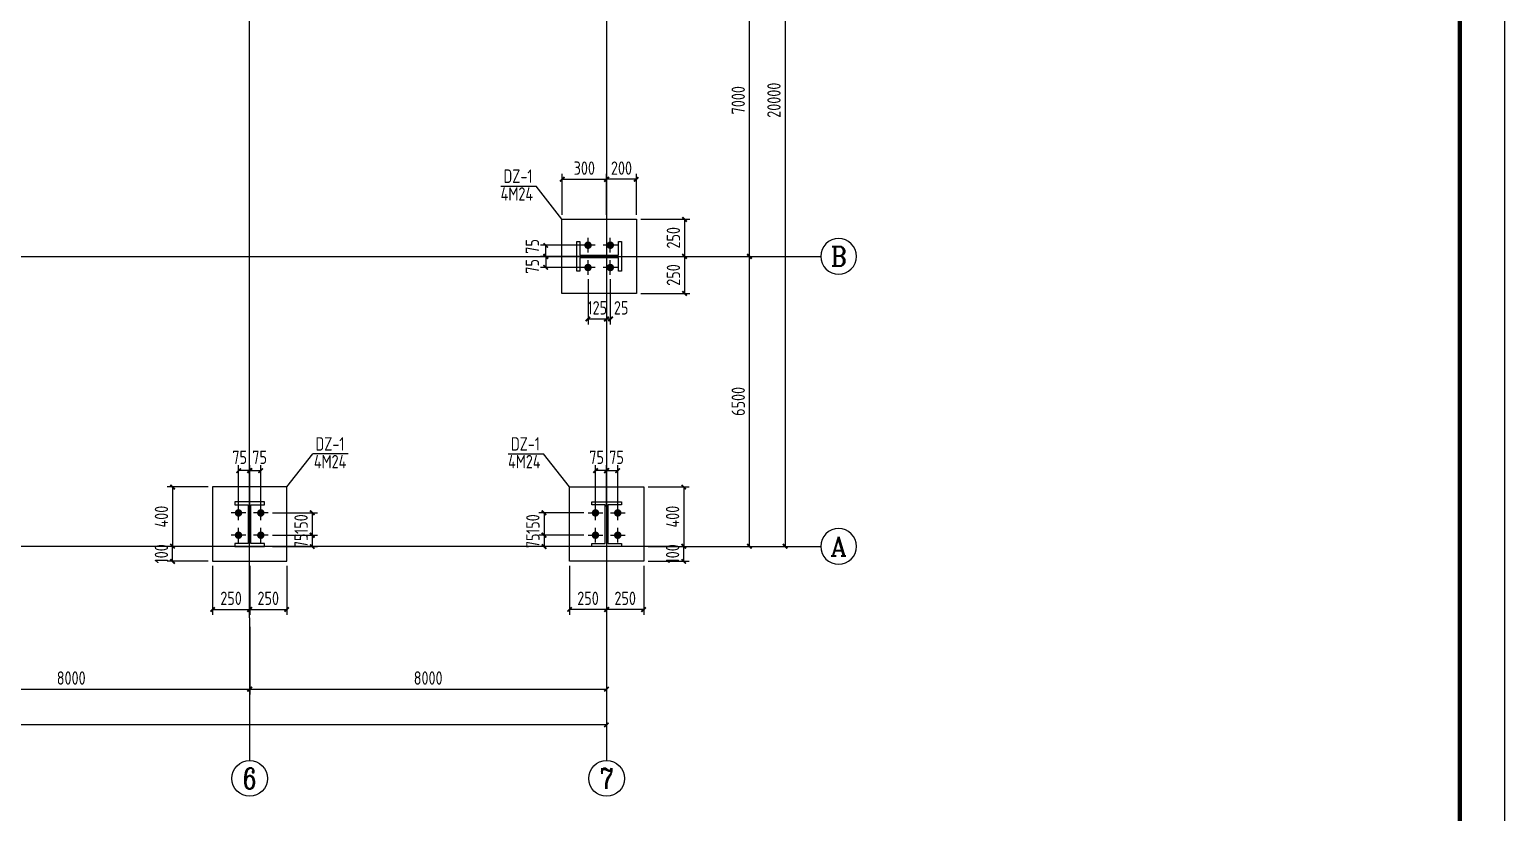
# Model space of a CAD drawing. Header units: millimetres. Extents: x 866561 to 877878, y 40199 to 44891.
# Drawn here: x 870811.7 to 871142.3, y 40400.2 to 40575.7 of the extents above; entities that cross this region are included whole.
import ezdxf
from ezdxf.enums import TextEntityAlignment as Align

# ---------------------------------------------------------------- set-up
doc = ezdxf.new("R2010")
doc.units = ezdxf.units.MM
doc.header["$LTSCALE"] = 1000
doc.header["$MEASUREMENT"] = 0
doc.linetypes.add('DOTE', pattern=[2.42, 2, -0.2, 0.02, -0.2])
for name, color, linetype in [('AXIS', 3, 'Continuous'), ('AXIS_TEXT', 7, 'Continuous'), ('DIM', 7, 'Continuous'), ('DOTE', 1, 'DOTE'), ('M_Prof', 2, 'Continuous'), ('柱集中标注', 2, 'Continuous'), ('标注', 7, 'Continuous'), ('檩条', 34, 'Continuous')]:
    doc.layers.add(name, color=color, linetype=linetype)
doc.styles.add('_TCH_AXIS', font='COMPLEX', dxfattribs={"bigfont": 'GBCBIG'})
doc.styles.add('COMPLEX', font='COMPLEX')
doc.styles.add('GBHZ', font='gbenor.shx', dxfattribs={"width": 0.9, "bigfont": 'gbcbig.shx'})
doc.dimstyles.new('Y100', dxfattribs={"dimscale": 0, "dimtxt": 3, "dimasz": 0.01, "dimexe": 1.2, "dimexo": 2, "dimgap": 1, "dimtad": 1, "dimdec": 0, "dimlfac": 100, "dimzin": 0, "dimdsep": 46, "dimtxsty": 'GBHZ', "dimblk": 'DX', "dimcen": 0.09, "dimdle": 1, "dimclrd": 7, "dimclre": 7, "dimclrt": 7, "dimadec": 0, "dimazin": 0, "dimtfac": 1, "dimtdec": 0, "dimtix": 1, "dimtmove": 2, "dimatfit": 3, "dimldrblk": 'DX', "dimfxl": 0, "dimtolj": 1, "dimtzin": 0, "dimarcsym": 0})
doc.dimstyles.new('Y30', dxfattribs={"dimscale": 0, "dimtxt": 3, "dimasz": 0.01, "dimexe": 1.2, "dimexo": 1, "dimgap": 1, "dimtad": 1, "dimdec": 0, "dimlfac": 30, "dimzin": 0, "dimdsep": 46, "dimtxsty": 'GBHZ', "dimblk1": 'DX', "dimblk2": 'DX', "dimsah": 1, "dimcen": 0.09, "dimdle": 1, "dimadec": 0, "dimazin": 0, "dimtfac": 1, "dimtdec": 0, "dimtix": 1, "dimtmove": 2, "dimatfit": 3, "dimldrblk": 'DX', "dimfxl": 0, "dimtolj": 1, "dimtzin": 0, "dimarcsym": 0})

# ---------------------------------------------------------------- blocks, each defined once
blk = doc.blocks.new('_AXISO')
blk.add_circle((0, 0), 0.5)
at = {"layer": 'AXIS_TEXT', "style": 'COMPLEX', "width": 1.041667}
blk.add_attdef('A', text='', height=0.56, dxfattribs=at).set_placement((-0.25, -0.28), (0.25, -0.28), align=Align.FIT)
blk = doc.blocks.new('DX')
at = {"color": 0, "linetype": 'ByBlock', "const_width": 40}
blk.add_lwpolyline([(-54, -51), (46, 49)], dxfattribs=at)
blk = doc.blocks.new('*D212')
at = {"layer": 'Defpoints', "color": 0, "transparency": 16777216}
for p in [(870781.05, 40443.86), (870861.05, 40443.86), (870861.05, 40427.86)]:
    blk.add_point(p, dxfattribs=at)
at = {"layer": 'dim', "color": 7, "lineweight": -2, "transparency": 16777216}
for p, q in [((870781.05, 40441.86), (870781.05, 40426.66)), ((870861.05, 40441.86), (870861.05, 40426.66)), ((870781.06, 40427.86), (870861.04, 40427.86))]:
    blk.add_line(p, q, dxfattribs=at)
at = {"layer": 'dim', "color": 7, "lineweight": -2, "transparency": 16777216, "xscale": 0.01, "yscale": 0.01, "zscale": 0.01, "rotation": 180}
blk.add_blockref('DX', (870781.05, 40427.86), dxfattribs=at)
at = {"layer": 'dim', "color": 7, "lineweight": -2, "transparency": 16777216, "xscale": 0.01, "yscale": 0.01, "zscale": 0.01}
blk.add_blockref('DX', (870861.05, 40427.86), dxfattribs=at)
at = {"layer": 'dim', "color": 7, "transparency": 16777216, "insert": (870821.05, 40430.36), "char_height": 3, "attachment_point": 5, "style": 'GBHZ'}
blk.add_mtext('\\A1;8000', dxfattribs=at)
blk = doc.blocks.new('*D213')
at = {"layer": 'Defpoints', "color": 0, "transparency": 16777216}
for p in [(870861.05, 40443.86), (870941.05, 40443.86), (870941.05, 40427.86)]:
    blk.add_point(p, dxfattribs=at)
at = {"layer": 'dim', "color": 7, "lineweight": -2, "transparency": 16777216}
for p, q in [((870861.05, 40441.86), (870861.05, 40426.66)), ((870941.05, 40441.86), (870941.05, 40426.66)), ((870861.06, 40427.86), (870941.04, 40427.86))]:
    blk.add_line(p, q, dxfattribs=at)
at = {"layer": 'dim', "color": 7, "lineweight": -2, "transparency": 16777216, "xscale": 0.01, "yscale": 0.01, "zscale": 0.01, "rotation": 180}
blk.add_blockref('DX', (870861.05, 40427.86), dxfattribs=at)
at = {"layer": 'dim', "color": 7, "lineweight": -2, "transparency": 16777216, "xscale": 0.01, "yscale": 0.01, "zscale": 0.01}
blk.add_blockref('DX', (870941.05, 40427.86), dxfattribs=at)
at = {"layer": 'dim', "color": 7, "transparency": 16777216, "insert": (870901.05, 40430.36), "char_height": 3, "attachment_point": 5, "style": 'GBHZ'}
blk.add_mtext('\\A1;8000', dxfattribs=at)
blk = doc.blocks.new('*D214')
at = {"layer": 'Defpoints', "color": 0, "transparency": 16777216}
for p in [(870461.05, 40443.86), (870941.05, 40443.86), (870461.05, 40419.86)]:
    blk.add_point(p, dxfattribs=at)
at = {"layer": 'dim', "color": 7, "lineweight": -2, "transparency": 16777216}
for p, q in [((870461.05, 40441.86), (870461.05, 40418.66)), ((870941.05, 40441.86), (870941.05, 40418.66)), ((870941.04, 40419.86), (870461.06, 40419.86))]:
    blk.add_line(p, q, dxfattribs=at)
at = {"layer": 'dim', "color": 7, "lineweight": -2, "transparency": 16777216, "xscale": 0.01, "yscale": 0.01, "zscale": 0.01, "rotation": 180}
blk.add_blockref('DX', (870461.05, 40419.86), dxfattribs=at)
at = {"layer": 'dim', "color": 7, "lineweight": -2, "transparency": 16777216, "xscale": 0.01, "yscale": 0.01, "zscale": 0.01}
blk.add_blockref('DX', (870941.05, 40419.86), dxfattribs=at)
at = {"layer": 'dim', "color": 7, "transparency": 16777216, "insert": (870701.05, 40422.36), "char_height": 3, "attachment_point": 5, "style": 'GBHZ'}
blk.add_mtext('\\A1;48000', dxfattribs=at)
blk = doc.blocks.new('*D205')
at = {"layer": 'Defpoints', "color": 0, "transparency": 16777216}
for p in [(870957.05, 40524.86), (870973.05, 40524.86), (870957.05, 40459.86)]:
    blk.add_point(p, dxfattribs=at)
at = {"layer": 'dim', "color": 7, "lineweight": -2, "transparency": 16777216}
for p, q in [((870959.05, 40524.86), (870974.25, 40524.86)), ((870973.05, 40459.87), (870973.05, 40524.85)), ((870959.05, 40459.86), (870974.25, 40459.86))]:
    blk.add_line(p, q, dxfattribs=at)
at = {"layer": 'dim', "color": 7, "lineweight": -2, "transparency": 16777216, "xscale": 0.01, "yscale": 0.01, "zscale": 0.01}
for p, rotation in [((870973.05, 40524.86), 90), ((870973.05, 40459.86), 270)]:
    blk.add_blockref('DX', p, dxfattribs=dict(at, rotation=rotation))
at = {"layer": 'dim', "color": 7, "transparency": 16777216, "insert": (870970.55, 40492.36), "char_height": 3, "attachment_point": 5, "rotation": 90, "style": 'GBHZ'}
blk.add_mtext('\\A1;6500', dxfattribs=at)
blk = doc.blocks.new('*D206')
at = {"layer": 'Defpoints', "color": 0, "transparency": 16777216}
for p in [(870957.05, 40594.86), (870973.05, 40594.86), (870957.05, 40524.86)]:
    blk.add_point(p, dxfattribs=at)
at = {"layer": 'dim', "color": 7, "lineweight": -2, "transparency": 16777216}
for p, q in [((870959.05, 40594.86), (870974.25, 40594.86)), ((870973.05, 40524.87), (870973.05, 40594.85)), ((870959.05, 40524.86), (870974.25, 40524.86))]:
    blk.add_line(p, q, dxfattribs=at)
at = {"layer": 'dim', "color": 7, "lineweight": -2, "transparency": 16777216, "xscale": 0.01, "yscale": 0.01, "zscale": 0.01}
for p, rotation in [((870973.05, 40594.86), 90), ((870973.05, 40524.86), 270)]:
    blk.add_blockref('DX', p, dxfattribs=dict(at, rotation=rotation))
at = {"layer": 'dim', "color": 7, "transparency": 16777216, "insert": (870970.55, 40559.86), "char_height": 3, "attachment_point": 5, "rotation": 90, "style": 'GBHZ'}
blk.add_mtext('\\A1;7000', dxfattribs=at)
blk = doc.blocks.new('*D208')
at = {"layer": 'Defpoints', "color": 0, "transparency": 16777216}
for p in [(870957.05, 40659.86), (870957.05, 40459.86), (870981.05, 40459.86)]:
    blk.add_point(p, dxfattribs=at)
at = {"layer": 'dim', "color": 7, "lineweight": -2, "transparency": 16777216}
for p, q in [((870959.05, 40659.86), (870982.25, 40659.86)), ((870981.05, 40659.85), (870981.05, 40459.87)), ((870959.05, 40459.86), (870982.25, 40459.86))]:
    blk.add_line(p, q, dxfattribs=at)
at = {"layer": 'dim', "color": 7, "lineweight": -2, "transparency": 16777216, "xscale": 0.01, "yscale": 0.01, "zscale": 0.01}
for p, rotation in [((870981.05, 40659.86), 90), ((870981.05, 40459.86), 270)]:
    blk.add_blockref('DX', p, dxfattribs=dict(at, rotation=rotation))
at = {"layer": 'dim', "color": 7, "transparency": 16777216, "insert": (870978.55, 40559.86), "char_height": 3, "attachment_point": 5, "rotation": 90, "style": 'GBHZ'}
blk.add_mtext('\\A1;20000', dxfattribs=at)
blk = doc.blocks.new('*D368')
at = {"layer": 'Defpoints', "color": 0, "transparency": 16777216}
for p in [(870852.71, 40473.19), (870843.77, 40459.86), (870852.71, 40459.86)]:
    blk.add_point(p, dxfattribs=at)
at = {"layer": 'dim', "color": 0, "lineweight": -2, "transparency": 16777216}
for p, q in [((870851.71, 40473.19), (870842.57, 40473.19)), ((870843.77, 40473.18), (870843.77, 40459.87)), ((870851.71, 40459.86), (870842.57, 40459.86))]:
    blk.add_line(p, q, dxfattribs=at)
at = {"layer": 'dim', "color": 0, "lineweight": -2, "transparency": 16777216, "xscale": 0.01, "yscale": 0.01, "zscale": 0.01}
for p, rotation in [((870843.77, 40473.19), 90), ((870843.77, 40459.86), 270)]:
    blk.add_blockref('DX', p, dxfattribs=dict(at, rotation=rotation))
at = {"layer": 'dim', "color": 0, "transparency": 16777216, "insert": (870841.27, 40466.53), "char_height": 3, "attachment_point": 5, "rotation": 90, "style": 'GBHZ'}
blk.add_mtext('\\A1;400', dxfattribs=at)
blk = doc.blocks.new('*D369')
at = {"layer": 'Defpoints', "color": 0, "transparency": 16777216}
for p in [(870852.71, 40456.53), (870861.05, 40456.53), (870861.05, 40445.72)]:
    blk.add_point(p, dxfattribs=at)
at = {"layer": 'dim', "color": 0, "lineweight": -2, "transparency": 16777216}
for p, q in [((870852.71, 40455.53), (870852.71, 40444.52)), ((870861.05, 40455.53), (870861.05, 40444.52)), ((870852.72, 40445.72), (870861.04, 40445.72))]:
    blk.add_line(p, q, dxfattribs=at)
at = {"layer": 'dim', "color": 0, "lineweight": -2, "transparency": 16777216, "xscale": 0.01, "yscale": 0.01, "zscale": 0.01, "rotation": 180}
blk.add_blockref('DX', (870852.71, 40445.72), dxfattribs=at)
at = {"layer": 'dim', "color": 0, "lineweight": -2, "transparency": 16777216, "xscale": 0.01, "yscale": 0.01, "zscale": 0.01}
blk.add_blockref('DX', (870861.05, 40445.72), dxfattribs=at)
at = {"layer": 'dim', "color": 0, "transparency": 16777216, "insert": (870856.88, 40448.22), "char_height": 3, "attachment_point": 5, "style": 'GBHZ'}
blk.add_mtext('\\A1;250', dxfattribs=at)
blk = doc.blocks.new('*D370')
at = {"layer": 'Defpoints', "color": 0, "transparency": 16777216}
for p in [(870861.05, 40456.53), (870869.38, 40456.53), (870869.38, 40445.72)]:
    blk.add_point(p, dxfattribs=at)
at = {"layer": 'dim', "color": 0, "lineweight": -2, "transparency": 16777216}
for p, q in [((870861.05, 40455.53), (870861.05, 40444.52)), ((870869.38, 40455.53), (870869.38, 40444.52)), ((870861.06, 40445.72), (870869.37, 40445.72))]:
    blk.add_line(p, q, dxfattribs=at)
at = {"layer": 'dim', "color": 0, "lineweight": -2, "transparency": 16777216, "xscale": 0.01, "yscale": 0.01, "zscale": 0.01, "rotation": 180}
blk.add_blockref('DX', (870861.05, 40445.72), dxfattribs=at)
at = {"layer": 'dim', "color": 0, "lineweight": -2, "transparency": 16777216, "xscale": 0.01, "yscale": 0.01, "zscale": 0.01}
blk.add_blockref('DX', (870869.38, 40445.72), dxfattribs=at)
at = {"layer": 'dim', "color": 0, "transparency": 16777216, "insert": (870865.21, 40448.22), "char_height": 3, "attachment_point": 5, "style": 'GBHZ'}
blk.add_mtext('\\A1;250', dxfattribs=at)
blk = doc.blocks.new('*D371')
at = {"layer": 'Defpoints', "color": 0, "transparency": 16777216}
for p in [(870858.55, 40476.84), (870858.55, 40467.8), (870861.05, 40467.8)]:
    blk.add_point(p, dxfattribs=at)
at = {"layer": 'dim', "color": 0, "lineweight": -2, "transparency": 16777216}
for p, q in [((870858.55, 40468.8), (870858.55, 40478.04)), ((870861.04, 40476.84), (870858.56, 40476.84)), ((870861.05, 40468.8), (870861.05, 40478.04))]:
    blk.add_line(p, q, dxfattribs=at)
at = {"layer": 'dim', "color": 0, "lineweight": -2, "transparency": 16777216, "xscale": 0.01, "yscale": 0.01, "zscale": 0.01, "rotation": 180}
blk.add_blockref('DX', (870858.55, 40476.84), dxfattribs=at)
at = {"layer": 'dim', "color": 0, "lineweight": -2, "transparency": 16777216, "xscale": 0.01, "yscale": 0.01, "zscale": 0.01}
blk.add_blockref('DX', (870861.05, 40476.84), dxfattribs=at)
at = {"layer": 'dim', "color": 0, "transparency": 16777216, "insert": (870858.81, 40479.83), "char_height": 3, "attachment_point": 5, "style": 'GBHZ'}
blk.add_mtext('\\A1;75', dxfattribs=at)
blk = doc.blocks.new('*D372')
at = {"layer": 'Defpoints', "color": 0, "transparency": 16777216}
for p in [(870863.55, 40476.84), (870861.05, 40467.8), (870863.55, 40467.8)]:
    blk.add_point(p, dxfattribs=at)
at = {"layer": 'dim', "color": 0, "lineweight": -2, "transparency": 16777216}
for p, q in [((870861.05, 40468.8), (870861.05, 40478.04)), ((870861.06, 40476.84), (870863.54, 40476.84)), ((870863.55, 40468.8), (870863.55, 40478.04))]:
    blk.add_line(p, q, dxfattribs=at)
at = {"layer": 'dim', "color": 0, "lineweight": -2, "transparency": 16777216, "xscale": 0.01, "yscale": 0.01, "zscale": 0.01, "rotation": 180}
blk.add_blockref('DX', (870861.05, 40476.84), dxfattribs=at)
at = {"layer": 'dim', "color": 0, "lineweight": -2, "transparency": 16777216, "xscale": 0.01, "yscale": 0.01, "zscale": 0.01}
blk.add_blockref('DX', (870863.55, 40476.84), dxfattribs=at)
at = {"layer": 'dim', "color": 0, "transparency": 16777216, "insert": (870863.28, 40479.83), "char_height": 3, "attachment_point": 5, "style": 'GBHZ'}
blk.add_mtext('\\A1;75', dxfattribs=at)
blk = doc.blocks.new('*D373')
at = {"layer": 'Defpoints', "color": 0, "transparency": 16777216}
for p in [(870865.17, 40467.36), (870865.17, 40462.36), (870875.07, 40462.36)]:
    blk.add_point(p, dxfattribs=at)
at = {"layer": '标注', "color": 0, "lineweight": -2, "transparency": 16777216}
for p, q in [((870866.17, 40467.36), (870876.27, 40467.36)), ((870875.07, 40467.37), (870875.07, 40467.38)), ((870875.07, 40467.36), (870875.07, 40462.36)), ((870866.17, 40462.36), (870876.27, 40462.36)), ((870875.07, 40462.35), (870875.07, 40462.34))]:
    blk.add_line(p, q, dxfattribs=at)
at = {"layer": '标注', "color": 0, "lineweight": -2, "transparency": 16777216, "xscale": 0.01, "yscale": 0.01, "zscale": 0.01}
for p, rotation in [((870875.07, 40467.36), 270), ((870875.07, 40462.36), 90)]:
    blk.add_blockref('DX', p, dxfattribs=dict(at, rotation=rotation))
at = {"layer": '标注', "color": 0, "transparency": 16777216, "insert": (870872.57, 40464.86), "char_height": 3, "attachment_point": 5, "rotation": 90, "style": 'GBHZ'}
blk.add_mtext('\\A1;150', dxfattribs=at)
blk = doc.blocks.new('*D374')
at = {"layer": 'Defpoints', "color": 0, "transparency": 16777216}
for p in [(870865.17, 40462.36), (870865.17, 40459.86), (870875.07, 40459.86)]:
    blk.add_point(p, dxfattribs=at)
at = {"layer": '标注', "color": 0, "lineweight": -2, "transparency": 16777216}
for p, q in [((870866.17, 40462.36), (870876.27, 40462.36)), ((870866.17, 40459.86), (870876.27, 40459.86)), ((870875.07, 40462.37), (870875.07, 40462.38)), ((870875.07, 40462.36), (870875.07, 40459.86)), ((870875.07, 40459.85), (870875.07, 40459.84))]:
    blk.add_line(p, q, dxfattribs=at)
at = {"layer": '标注', "color": 0, "lineweight": -2, "transparency": 16777216, "xscale": 0.01, "yscale": 0.01, "zscale": 0.01}
for p, rotation in [((870875.07, 40462.36), 270), ((870875.07, 40459.86), 90)]:
    blk.add_blockref('DX', p, dxfattribs=dict(at, rotation=rotation))
at = {"layer": '标注', "color": 0, "transparency": 16777216, "insert": (870872.57, 40461.11), "char_height": 3, "attachment_point": 5, "rotation": 90, "style": 'GBHZ'}
blk.add_mtext('\\A1;75', dxfattribs=at)
blk = doc.blocks.new('*D360')
at = {"layer": 'Defpoints', "color": 0, "transparency": 16777216}
for p in [(870843.77, 40459.86), (870852.71, 40459.86), (870852.71, 40456.53)]:
    blk.add_point(p, dxfattribs=at)
at = {"layer": 'dim', "color": 0, "lineweight": -2, "transparency": 16777216}
for p, q in [((870851.71, 40459.86), (870842.57, 40459.86)), ((870843.77, 40459.87), (870843.77, 40459.88)), ((870843.77, 40456.53), (870843.77, 40459.86)), ((870851.71, 40456.53), (870842.57, 40456.53)), ((870843.77, 40456.52), (870843.77, 40456.51))]:
    blk.add_line(p, q, dxfattribs=at)
at = {"layer": 'dim', "color": 0, "lineweight": -2, "transparency": 16777216, "xscale": 0.01, "yscale": 0.01, "zscale": 0.01}
for p, rotation in [((870843.77, 40459.86), 270), ((870843.77, 40456.53), 90)]:
    blk.add_blockref('DX', p, dxfattribs=dict(at, rotation=rotation))
at = {"layer": 'dim', "color": 0, "transparency": 16777216, "insert": (870841.27, 40458.19), "char_height": 3, "attachment_point": 5, "rotation": 90, "style": 'GBHZ'}
blk.add_mtext('\\A1;100', dxfattribs=at)
blk = doc.blocks.new('*D400')
at = {"layer": 'Defpoints', "color": 0, "transparency": 16777216}
for p in [(870941.05, 40542.14), (870931.05, 40533.19), (870941.05, 40533.19)]:
    blk.add_point(p, dxfattribs=at)
at = {"layer": 'dim', "color": 0, "lineweight": -2, "transparency": 16777216}
for p, q in [((870931.05, 40534.19), (870931.05, 40543.34)), ((870941.05, 40534.19), (870941.05, 40543.34)), ((870931.06, 40542.14), (870941.04, 40542.14))]:
    blk.add_line(p, q, dxfattribs=at)
at = {"layer": 'dim', "color": 0, "lineweight": -2, "transparency": 16777216, "xscale": 0.01, "yscale": 0.01, "zscale": 0.01, "rotation": 180}
blk.add_blockref('DX', (870931.05, 40542.14), dxfattribs=at)
at = {"layer": 'dim', "color": 0, "lineweight": -2, "transparency": 16777216, "xscale": 0.01, "yscale": 0.01, "zscale": 0.01}
blk.add_blockref('DX', (870941.05, 40542.14), dxfattribs=at)
at = {"layer": 'dim', "color": 0, "transparency": 16777216, "insert": (870936.05, 40544.64), "char_height": 3, "attachment_point": 5, "style": 'GBHZ'}
blk.add_mtext('\\A1;300', dxfattribs=at)
blk = doc.blocks.new('*D401')
at = {"layer": 'Defpoints', "color": 0, "transparency": 16777216}
for p in [(870947.71, 40533.19), (870947.71, 40524.86), (870958.52, 40524.86)]:
    blk.add_point(p, dxfattribs=at)
at = {"layer": 'dim', "color": 0, "lineweight": -2, "transparency": 16777216}
for p, q in [((870948.71, 40533.19), (870959.72, 40533.19)), ((870958.52, 40533.18), (870958.52, 40524.87)), ((870948.71, 40524.86), (870959.72, 40524.86))]:
    blk.add_line(p, q, dxfattribs=at)
at = {"layer": 'dim', "color": 0, "lineweight": -2, "transparency": 16777216, "xscale": 0.01, "yscale": 0.01, "zscale": 0.01}
for p, rotation in [((870958.52, 40533.19), 90), ((870958.52, 40524.86), 270)]:
    blk.add_blockref('DX', p, dxfattribs=dict(at, rotation=rotation))
at = {"layer": 'dim', "color": 0, "transparency": 16777216, "insert": (870956.02, 40529.03), "char_height": 3, "attachment_point": 5, "rotation": 90, "style": 'GBHZ'}
blk.add_mtext('\\A1;250', dxfattribs=at)
blk = doc.blocks.new('*D402')
at = {"layer": 'Defpoints', "color": 0, "transparency": 16777216}
for p in [(870947.71, 40524.86), (870947.71, 40516.53), (870958.52, 40516.53)]:
    blk.add_point(p, dxfattribs=at)
at = {"layer": 'dim', "color": 0, "lineweight": -2, "transparency": 16777216}
for p, q in [((870948.71, 40524.86), (870959.72, 40524.86)), ((870958.52, 40524.85), (870958.52, 40516.54)), ((870948.71, 40516.53), (870959.72, 40516.53))]:
    blk.add_line(p, q, dxfattribs=at)
at = {"layer": 'dim', "color": 0, "lineweight": -2, "transparency": 16777216, "xscale": 0.01, "yscale": 0.01, "zscale": 0.01}
for p, rotation in [((870958.52, 40524.86), 90), ((870958.52, 40516.53), 270)]:
    blk.add_blockref('DX', p, dxfattribs=dict(at, rotation=rotation))
at = {"layer": 'dim', "color": 0, "transparency": 16777216, "insert": (870956.02, 40520.69), "char_height": 3, "attachment_point": 5, "rotation": 90, "style": 'GBHZ'}
blk.add_mtext('\\A1;250', dxfattribs=at)
blk = doc.blocks.new('*D403')
at = {"layer": 'Defpoints', "color": 0, "transparency": 16777216}
for p in [(870927.4, 40527.36), (870936.45, 40527.36), (870936.45, 40524.86)]:
    blk.add_point(p, dxfattribs=at)
at = {"layer": 'dim', "color": 0, "lineweight": -2, "transparency": 16777216}
for p, q in [((870935.45, 40527.36), (870926.2, 40527.36)), ((870927.4, 40524.87), (870927.4, 40527.35)), ((870935.45, 40524.86), (870926.2, 40524.86))]:
    blk.add_line(p, q, dxfattribs=at)
at = {"layer": 'dim', "color": 0, "lineweight": -2, "transparency": 16777216, "xscale": 0.01, "yscale": 0.01, "zscale": 0.01}
for p, rotation in [((870927.4, 40527.36), 90), ((870927.4, 40524.86), 270)]:
    blk.add_blockref('DX', p, dxfattribs=dict(at, rotation=rotation))
at = {"layer": 'dim', "color": 0, "transparency": 16777216, "insert": (870924.41, 40527.1), "char_height": 3, "attachment_point": 5, "rotation": 90, "style": 'GBHZ'}
blk.add_mtext('\\A1;75', dxfattribs=at)
blk = doc.blocks.new('*D404')
at = {"layer": 'Defpoints', "color": 0, "transparency": 16777216}
for p in [(870936.45, 40524.86), (870927.4, 40522.36), (870936.45, 40522.36)]:
    blk.add_point(p, dxfattribs=at)
at = {"layer": 'dim', "color": 0, "lineweight": -2, "transparency": 16777216}
for p, q in [((870935.45, 40524.86), (870926.2, 40524.86)), ((870927.4, 40524.85), (870927.4, 40522.37)), ((870935.45, 40522.36), (870926.2, 40522.36))]:
    blk.add_line(p, q, dxfattribs=at)
at = {"layer": 'dim', "color": 0, "lineweight": -2, "transparency": 16777216, "xscale": 0.01, "yscale": 0.01, "zscale": 0.01}
for p, rotation in [((870927.4, 40522.36), 270), ((870927.4, 40524.86), 90)]:
    blk.add_blockref('DX', p, dxfattribs=dict(at, rotation=rotation))
at = {"layer": 'dim', "color": 0, "transparency": 16777216, "insert": (870924.41, 40522.62), "char_height": 3, "attachment_point": 5, "rotation": 90, "style": 'GBHZ'}
blk.add_mtext('\\A1;75', dxfattribs=at)
blk = doc.blocks.new('*D405')
at = {"layer": 'Defpoints', "color": 0, "transparency": 16777216}
for p in [(870936.88, 40520.74), (870941.05, 40520.74), (870941.05, 40510.83)]:
    blk.add_point(p, dxfattribs=at)
at = {"layer": '标注', "color": 0, "lineweight": -2, "transparency": 16777216}
for p, q in [((870936.88, 40519.74), (870936.88, 40509.63)), ((870941.05, 40519.74), (870941.05, 40509.63)), ((870936.87, 40510.83), (870936.86, 40510.83)), ((870936.88, 40510.83), (870941.05, 40510.83)), ((870941.06, 40510.83), (870941.07, 40510.83))]:
    blk.add_line(p, q, dxfattribs=at)
at = {"layer": '标注', "color": 0, "lineweight": -2, "transparency": 16777216, "xscale": 0.01, "yscale": 0.01, "zscale": 0.01}
blk.add_blockref('DX', (870936.88, 40510.83), dxfattribs=at)
at = {"layer": '标注', "color": 0, "lineweight": -2, "transparency": 16777216, "xscale": 0.01, "yscale": 0.01, "zscale": 0.01, "rotation": 180}
blk.add_blockref('DX', (870941.05, 40510.83), dxfattribs=at)
at = {"layer": '标注', "color": 0, "transparency": 16777216, "insert": (870938.96, 40513.33), "char_height": 3, "attachment_point": 5, "style": 'GBHZ'}
blk.add_mtext('\\A1;125', dxfattribs=at)
blk = doc.blocks.new('*D406')
at = {"layer": 'Defpoints', "color": 0, "transparency": 16777216}
for p in [(870941.05, 40520.74), (870941.88, 40520.74), (870941.88, 40510.83)]:
    blk.add_point(p, dxfattribs=at)
at = {"layer": '标注', "color": 0, "lineweight": -2, "transparency": 16777216}
for p, q in [((870941.05, 40519.74), (870941.05, 40509.63)), ((870941.88, 40519.74), (870941.88, 40509.63)), ((870941.04, 40510.83), (870941.03, 40510.83)), ((870941.05, 40510.83), (870941.88, 40510.83)), ((870941.89, 40510.83), (870941.9, 40510.83))]:
    blk.add_line(p, q, dxfattribs=at)
at = {"layer": '标注', "color": 0, "lineweight": -2, "transparency": 16777216, "xscale": 0.01, "yscale": 0.01, "zscale": 0.01}
blk.add_blockref('DX', (870941.05, 40510.83), dxfattribs=at)
at = {"layer": '标注', "color": 0, "lineweight": -2, "transparency": 16777216, "xscale": 0.01, "yscale": 0.01, "zscale": 0.01, "rotation": 180}
blk.add_blockref('DX', (870941.88, 40510.83), dxfattribs=at)
at = {"layer": '标注', "color": 0, "transparency": 16777216, "insert": (870944.31, 40513.33), "char_height": 3, "attachment_point": 5, "style": 'GBHZ'}
blk.add_mtext('\\A1;25', dxfattribs=at)
blk = doc.blocks.new('*D393')
at = {"layer": 'Defpoints', "color": 0, "transparency": 16777216}
for p in [(870949.38, 40473.19), (870949.38, 40459.86), (870958.33, 40459.86)]:
    blk.add_point(p, dxfattribs=at)
at = {"layer": 'dim', "color": 0, "lineweight": -2, "transparency": 16777216}
for p, q in [((870950.38, 40473.19), (870959.53, 40473.19)), ((870958.33, 40473.18), (870958.33, 40459.87)), ((870950.38, 40459.86), (870959.53, 40459.86))]:
    blk.add_line(p, q, dxfattribs=at)
at = {"layer": 'dim', "color": 0, "lineweight": -2, "transparency": 16777216, "xscale": 0.01, "yscale": 0.01, "zscale": 0.01}
for p, rotation in [((870958.33, 40473.19), 90), ((870958.33, 40459.86), 270)]:
    blk.add_blockref('DX', p, dxfattribs=dict(at, rotation=rotation))
at = {"layer": 'dim', "color": 0, "transparency": 16777216, "insert": (870955.83, 40466.53), "char_height": 3, "attachment_point": 5, "rotation": 90, "style": 'GBHZ'}
blk.add_mtext('\\A1;400', dxfattribs=at)
blk = doc.blocks.new('*D394')
at = {"layer": 'Defpoints', "color": 0, "transparency": 16777216}
for p in [(870941.05, 40456.53), (870949.38, 40456.53), (870941.05, 40445.72)]:
    blk.add_point(p, dxfattribs=at)
at = {"layer": 'dim', "color": 0, "lineweight": -2, "transparency": 16777216}
for p, q in [((870941.05, 40455.53), (870941.05, 40444.52)), ((870949.38, 40455.53), (870949.38, 40444.52)), ((870949.37, 40445.72), (870941.06, 40445.72))]:
    blk.add_line(p, q, dxfattribs=at)
at = {"layer": 'dim', "color": 0, "lineweight": -2, "transparency": 16777216, "xscale": 0.01, "yscale": 0.01, "zscale": 0.01, "rotation": 180}
blk.add_blockref('DX', (870941.05, 40445.72), dxfattribs=at)
at = {"layer": 'dim', "color": 0, "lineweight": -2, "transparency": 16777216, "xscale": 0.01, "yscale": 0.01, "zscale": 0.01}
blk.add_blockref('DX', (870949.38, 40445.72), dxfattribs=at)
at = {"layer": 'dim', "color": 0, "transparency": 16777216, "insert": (870945.21, 40448.22), "char_height": 3, "attachment_point": 5, "style": 'GBHZ'}
blk.add_mtext('\\A1;250', dxfattribs=at)
blk = doc.blocks.new('*D395')
at = {"layer": 'Defpoints', "color": 0, "transparency": 16777216}
for p in [(870932.71, 40456.53), (870941.05, 40456.53), (870932.71, 40445.72)]:
    blk.add_point(p, dxfattribs=at)
at = {"layer": 'dim', "color": 0, "lineweight": -2, "transparency": 16777216}
for p, q in [((870932.71, 40455.53), (870932.71, 40444.52)), ((870941.05, 40455.53), (870941.05, 40444.52)), ((870941.04, 40445.72), (870932.72, 40445.72))]:
    blk.add_line(p, q, dxfattribs=at)
at = {"layer": 'dim', "color": 0, "lineweight": -2, "transparency": 16777216, "xscale": 0.01, "yscale": 0.01, "zscale": 0.01, "rotation": 180}
blk.add_blockref('DX', (870932.71, 40445.72), dxfattribs=at)
at = {"layer": 'dim', "color": 0, "lineweight": -2, "transparency": 16777216, "xscale": 0.01, "yscale": 0.01, "zscale": 0.01}
blk.add_blockref('DX', (870941.05, 40445.72), dxfattribs=at)
at = {"layer": 'dim', "color": 0, "transparency": 16777216, "insert": (870936.88, 40448.22), "char_height": 3, "attachment_point": 5, "style": 'GBHZ'}
blk.add_mtext('\\A1;250', dxfattribs=at)
blk = doc.blocks.new('*D396')
at = {"layer": 'Defpoints', "color": 0, "transparency": 16777216}
for p in [(870943.55, 40476.84), (870941.05, 40467.8), (870943.55, 40467.8)]:
    blk.add_point(p, dxfattribs=at)
at = {"layer": 'dim', "color": 0, "lineweight": -2, "transparency": 16777216}
for p, q in [((870941.05, 40468.8), (870941.05, 40478.04)), ((870941.06, 40476.84), (870943.54, 40476.84)), ((870943.55, 40468.8), (870943.55, 40478.04))]:
    blk.add_line(p, q, dxfattribs=at)
at = {"layer": 'dim', "color": 0, "lineweight": -2, "transparency": 16777216, "xscale": 0.01, "yscale": 0.01, "zscale": 0.01, "rotation": 180}
blk.add_blockref('DX', (870941.05, 40476.84), dxfattribs=at)
at = {"layer": 'dim', "color": 0, "lineweight": -2, "transparency": 16777216, "xscale": 0.01, "yscale": 0.01, "zscale": 0.01}
blk.add_blockref('DX', (870943.55, 40476.84), dxfattribs=at)
at = {"layer": 'dim', "color": 0, "transparency": 16777216, "insert": (870943.28, 40479.83), "char_height": 3, "attachment_point": 5, "style": 'GBHZ'}
blk.add_mtext('\\A1;75', dxfattribs=at)
blk = doc.blocks.new('*D397')
at = {"layer": 'Defpoints', "color": 0, "transparency": 16777216}
for p in [(870938.55, 40476.84), (870938.55, 40467.8), (870941.05, 40467.8)]:
    blk.add_point(p, dxfattribs=at)
at = {"layer": 'dim', "color": 0, "lineweight": -2, "transparency": 16777216}
for p, q in [((870938.55, 40468.8), (870938.55, 40478.04)), ((870941.04, 40476.84), (870938.56, 40476.84)), ((870941.05, 40468.8), (870941.05, 40478.04))]:
    blk.add_line(p, q, dxfattribs=at)
at = {"layer": 'dim', "color": 0, "lineweight": -2, "transparency": 16777216, "xscale": 0.01, "yscale": 0.01, "zscale": 0.01, "rotation": 180}
blk.add_blockref('DX', (870938.55, 40476.84), dxfattribs=at)
at = {"layer": 'dim', "color": 0, "lineweight": -2, "transparency": 16777216, "xscale": 0.01, "yscale": 0.01, "zscale": 0.01}
blk.add_blockref('DX', (870941.05, 40476.84), dxfattribs=at)
at = {"layer": 'dim', "color": 0, "transparency": 16777216, "insert": (870938.81, 40479.83), "char_height": 3, "attachment_point": 5, "style": 'GBHZ'}
blk.add_mtext('\\A1;75', dxfattribs=at)
blk = doc.blocks.new('*D398')
at = {"layer": 'Defpoints', "color": 0, "transparency": 16777216}
for p in [(870936.92, 40467.36), (870927.02, 40462.36), (870936.92, 40462.36)]:
    blk.add_point(p, dxfattribs=at)
at = {"layer": '标注', "color": 0, "lineweight": -2, "transparency": 16777216}
for p, q in [((870935.92, 40467.36), (870925.82, 40467.36)), ((870927.02, 40467.37), (870927.02, 40467.38)), ((870927.02, 40467.36), (870927.02, 40462.36)), ((870935.92, 40462.36), (870925.82, 40462.36)), ((870927.02, 40462.35), (870927.02, 40462.34))]:
    blk.add_line(p, q, dxfattribs=at)
at = {"layer": '标注', "color": 0, "lineweight": -2, "transparency": 16777216, "xscale": 0.01, "yscale": 0.01, "zscale": 0.01}
for p, rotation in [((870927.02, 40467.36), 270), ((870927.02, 40462.36), 90)]:
    blk.add_blockref('DX', p, dxfattribs=dict(at, rotation=rotation))
at = {"layer": '标注', "color": 0, "transparency": 16777216, "insert": (870924.52, 40464.86), "char_height": 3, "attachment_point": 5, "rotation": 90, "style": 'GBHZ'}
blk.add_mtext('\\A1;150', dxfattribs=at)
blk = doc.blocks.new('*D399')
at = {"layer": 'Defpoints', "color": 0, "transparency": 16777216}
for p in [(870927.02, 40459.86), (870936.92, 40462.36), (870936.92, 40459.86)]:
    blk.add_point(p, dxfattribs=at)
at = {"layer": '标注', "color": 0, "lineweight": -2, "transparency": 16777216}
for p, q in [((870935.92, 40462.36), (870925.82, 40462.36)), ((870935.92, 40459.86), (870925.82, 40459.86)), ((870927.02, 40462.37), (870927.02, 40462.38)), ((870927.02, 40462.36), (870927.02, 40459.86)), ((870927.02, 40459.85), (870927.02, 40459.84))]:
    blk.add_line(p, q, dxfattribs=at)
at = {"layer": '标注', "color": 0, "lineweight": -2, "transparency": 16777216, "xscale": 0.01, "yscale": 0.01, "zscale": 0.01}
for p, rotation in [((870927.02, 40462.36), 270), ((870927.02, 40459.86), 90)]:
    blk.add_blockref('DX', p, dxfattribs=dict(at, rotation=rotation))
at = {"layer": '标注', "color": 0, "transparency": 16777216, "insert": (870924.52, 40461.11), "char_height": 3, "attachment_point": 5, "rotation": 90, "style": 'GBHZ'}
blk.add_mtext('\\A1;75', dxfattribs=at)
blk = doc.blocks.new('*D387')
at = {"layer": 'Defpoints', "color": 0, "transparency": 16777216}
for p in [(870941.05, 40542.14), (870941.05, 40533.19), (870947.71, 40533.19)]:
    blk.add_point(p, dxfattribs=at)
at = {"layer": 'dim', "color": 0, "lineweight": -2, "transparency": 16777216}
for p, q in [((870941.05, 40534.19), (870941.05, 40543.34)), ((870947.71, 40534.19), (870947.71, 40543.34)), ((870947.7, 40542.14), (870941.06, 40542.14))]:
    blk.add_line(p, q, dxfattribs=at)
at = {"layer": 'dim', "color": 0, "lineweight": -2, "transparency": 16777216, "xscale": 0.01, "yscale": 0.01, "zscale": 0.01, "rotation": 180}
blk.add_blockref('DX', (870941.05, 40542.14), dxfattribs=at)
at = {"layer": 'dim', "color": 0, "lineweight": -2, "transparency": 16777216, "xscale": 0.01, "yscale": 0.01, "zscale": 0.01}
blk.add_blockref('DX', (870947.71, 40542.14), dxfattribs=at)
at = {"layer": 'dim', "color": 0, "transparency": 16777216, "insert": (870944.38, 40544.64), "char_height": 3, "attachment_point": 5, "style": 'GBHZ'}
blk.add_mtext('\\A1;200', dxfattribs=at)
blk = doc.blocks.new('*D376')
at = {"layer": 'Defpoints', "color": 0, "transparency": 16777216}
for p in [(870949.38, 40459.86), (870958.33, 40459.86), (870949.38, 40456.53)]:
    blk.add_point(p, dxfattribs=at)
at = {"layer": 'dim', "color": 0, "lineweight": -2, "transparency": 16777216}
for p, q in [((870950.38, 40459.86), (870959.53, 40459.86)), ((870958.33, 40459.87), (870958.33, 40459.88)), ((870958.33, 40456.53), (870958.33, 40459.86)), ((870950.38, 40456.53), (870959.53, 40456.53)), ((870958.33, 40456.52), (870958.33, 40456.51))]:
    blk.add_line(p, q, dxfattribs=at)
at = {"layer": 'dim', "color": 0, "lineweight": -2, "transparency": 16777216, "xscale": 0.01, "yscale": 0.01, "zscale": 0.01}
for p, rotation in [((870958.33, 40459.86), 270), ((870958.33, 40456.53), 90)]:
    blk.add_blockref('DX', p, dxfattribs=dict(at, rotation=rotation))
at = {"layer": 'dim', "color": 0, "transparency": 16777216, "insert": (870955.83, 40458.19), "char_height": 3, "attachment_point": 5, "rotation": 90, "style": 'GBHZ'}
blk.add_mtext('\\A1;100', dxfattribs=at)

msp = doc.modelspace()

# ---------------------------------------------------------------- linework, layer by layer
at = {"color": 0}
msp.add_line((871142.285, 40792.579), (871142.285, 40198.579), dxfattribs=at)
for p, q in [((870938.505, 40527.361), (870935.255, 40527.361)), ((870936.88, 40525.736), (870936.88, 40528.986)), ((870943.505, 40527.361), (870940.255, 40527.361)), ((870941.88, 40525.736), (870941.88, 40528.986)), ((870936.88, 40520.736), (870936.88, 40523.986)), ((870941.88, 40520.736), (870941.88, 40523.986)), ((870938.505, 40522.361), (870935.255, 40522.361)), ((870943.505, 40522.361), (870940.255, 40522.361)), ((870860.171, 40467.361), (870856.921, 40467.361)), ((870858.546, 40465.736), (870858.546, 40468.986)), ((870865.171, 40467.361), (870861.921, 40467.361)), ((870863.546, 40465.736), (870863.546, 40468.986)), ((870936.921, 40467.361), (870940.171, 40467.361)), ((870938.546, 40465.736), (870938.546, 40468.986)), ((870941.921, 40467.361), (870945.171, 40467.361)), ((870943.546, 40465.736), (870943.546, 40468.986)), ((870858.546, 40460.736), (870858.546, 40463.986)), ((870863.546, 40460.736), (870863.546, 40463.986)), ((870938.546, 40460.736), (870938.546, 40463.986)), ((870943.546, 40460.736), (870943.546, 40463.986)), ((870860.171, 40462.361), (870856.921, 40462.361)), ((870865.171, 40462.361), (870861.921, 40462.361)), ((870936.921, 40462.361), (870940.171, 40462.361)), ((870941.921, 40462.361), (870945.171, 40462.361))]:
    msp.add_line(p, q)
at = {"color": 0, "const_width": 1}
msp.add_lwpolyline([(871132.285, 40208.579), (870326.285, 40208.579), (870326.285, 40782.579), (871132.285, 40782.579)], close=True, dxfattribs=at)
for points in [[(870947.713, 40516.528), (870931.046, 40516.528), (870931.046, 40533.195), (870947.713, 40533.195)], [(870869.38, 40456.528), (870869.38, 40473.195), (870852.713, 40473.195), (870852.713, 40456.528)], [(870932.713, 40456.528), (870932.713, 40473.195), (870949.38, 40473.195), (870949.38, 40456.528)]]:
    msp.add_lwpolyline(points, close=True)
at = {"layer": 'AXIS', "color": 0}
for p, q in [((870957.046, 40524.861), (870989.046, 40524.861)), ((870957.046, 40459.861), (870989.046, 40459.861)), ((870861.046, 40443.861), (870861.046, 40411.861)), ((870941.046, 40443.861), (870941.046, 40411.861))]:
    msp.add_line(p, q, dxfattribs=at)
at = {"layer": 'dim', "const_width": 0.833}
for points in [[(870936.88, 40527.778, -1), (870936.88, 40526.945, -1)], [(870941.88, 40527.778, -1), (870941.88, 40526.945, -1)], [(870936.88, 40522.778, -1), (870936.88, 40521.945, -1)], [(870941.88, 40522.778, -1), (870941.88, 40521.945, -1)], [(870858.13, 40467.361, 1), (870858.963, 40467.361, 1)], [(870863.13, 40467.361, 1), (870863.963, 40467.361, 1)], [(870938.963, 40467.361, -1), (870938.13, 40467.361, -1)], [(870943.963, 40467.361, -1), (870943.13, 40467.361, -1)], [(870858.13, 40462.361, 1), (870858.963, 40462.361, 1)], [(870863.13, 40462.361, 1), (870863.963, 40462.361, 1)], [(870938.963, 40462.361, -1), (870938.13, 40462.361, -1)], [(870943.963, 40462.361, -1), (870943.13, 40462.361, -1)]]:
    msp.add_lwpolyline(points, format="xyb", close=True, dxfattribs=at)
at = {"layer": 'DOTE', "linetype": 'DOTE'}
for p, q in [((870861.046, 40443.861), (870861.046, 40675.861)), ((870941.046, 40675.861), (870941.046, 40443.861)), ((870445.046, 40524.861), (870957.046, 40524.861)), ((870957.046, 40459.861), (870445.046, 40459.861))]:
    msp.add_line(p, q, dxfattribs=at)
at = {"layer": 'M_Prof'}
for points in [[(870944.38, 40528.195), (870944.38, 40521.528), (870943.713, 40521.528), (870943.713, 40524.561), (870935.046, 40524.561), (870935.046, 40521.528), (870934.38, 40521.528), (870934.38, 40528.195), (870935.046, 40528.195), (870935.046, 40525.161), (870943.713, 40525.161), (870943.713, 40528.195)], [(870857.713, 40459.861), (870864.38, 40459.861), (870864.38, 40460.528), (870861.346, 40460.528), (870861.346, 40469.195), (870864.38, 40469.195), (870864.38, 40469.861), (870857.713, 40469.861), (870857.713, 40469.195), (870860.746, 40469.195), (870860.746, 40460.528), (870857.713, 40460.528)], [(870944.38, 40459.861), (870937.713, 40459.861), (870937.713, 40460.528), (870940.746, 40460.528), (870940.746, 40469.195), (870937.713, 40469.195), (870937.713, 40469.861), (870944.38, 40469.861), (870944.38, 40469.195), (870941.346, 40469.195), (870941.346, 40460.528), (870944.38, 40460.528)]]:
    msp.add_lwpolyline(points, close=True, dxfattribs=at)
at = {"layer": '檩条'}
for p, q in [((870917.326, 40540.614), (870925.224, 40540.614)), ((870931.046, 40533.195), (870925.224, 40540.614)), ((870869.38, 40473.195), (870875.203, 40480.614)), ((870883.1, 40480.614), (870875.203, 40480.614)), ((870918.993, 40480.614), (870926.89, 40480.614)), ((870932.713, 40473.195), (870926.89, 40480.614))]:
    msp.add_line(p, q, dxfattribs=at)

# ---------------------------------------------------------------- block references
at = {"layer": 'AXIS', "color": 0}
ref = msp.add_blockref('_AXISO', (870993.046, 40524.861), dxfattribs=dict(at, xscale=-8, yscale=8, zscale=8))
ref.add_attrib('A', 'B', dxfattribs={"layer": 'AXIS_TEXT', "color": 0, "height": 4.353, "style": '_TCH_AXIS'}).set_placement((870991.285, 40522.685), (870994.808, 40522.685), align=Align.FIT)
ref = msp.add_blockref('_AXISO', (870993.046, 40459.861), dxfattribs=dict(at, xscale=-8, yscale=8, zscale=8))
ref.add_attrib('A', 'A', dxfattribs={"layer": 'AXIS_TEXT', "color": 0, "height": 4.252, "style": '_TCH_AXIS'}).set_placement((870991.224, 40457.735), (870994.869, 40457.735), align=Align.FIT)
ref = msp.add_blockref('_AXISO', (870861.046, 40407.861), dxfattribs=dict(at, xscale=8, yscale=8, zscale=8))
ref.add_attrib('A', '6', dxfattribs={"layer": 'AXIS_TEXT', "color": 0, "height": 4.659, "style": '_TCH_AXIS'}).set_placement((870859.493, 40405.531), (870862.6, 40405.531), align=Align.FIT)
ref = msp.add_blockref('_AXISO', (870941.046, 40407.861), dxfattribs=dict(at, xscale=8, yscale=8, zscale=8))
ref.add_attrib('A', '7', dxfattribs={"layer": 'AXIS_TEXT', "color": 0, "height": 4.659, "style": '_TCH_AXIS'}).set_placement((870939.493, 40405.531), (870942.6, 40405.531), align=Align.FIT)

# ---------------------------------------------------------------- texts
at = {"layer": '柱集中标注', "style": 'GBHZ', "width": 0.9}
for s, p in [('DZ-1', (870917.922, 40541.335)), ('4M24', (870917.303, 40537.364)), ('DZ-1', (870875.784, 40481.335)), ('DZ-1', (870919.589, 40481.335)), ('4M24', (870875.443, 40477.364)), ('4M24', (870918.969, 40477.364))]:
    msp.add_text(s, height=3, dxfattribs=at).set_placement(p)

# ---------------------------------------------------------------- dimensions: what is measured, and where the dimension line sits
at = {"layer": 'dim'}
for base, p1, p2, angle, dimstyle, override, picture, middle in [((870981.046, 40459.861), (870957.046, 40659.861), (870957.046, 40459.861), 90, 'Y100', {"dimscale": 1, "dimfxl": 2}, '*D208', (870978.546, 40559.861)), ((870973.046, 40594.861), (870957.046, 40524.861), (870957.046, 40594.861), 90, 'Y100', {"dimscale": 1, "dimfxl": 2}, '*D206', (870970.546, 40559.861)), ((870941.046, 40542.14), (870947.713, 40533.195), (870941.046, 40533.195), 180, 'Y30', {"dimscale": 1}, '*D387', (870944.38, 40544.64)), ((870958.521, 40524.861), (870947.713, 40533.195), (870947.713, 40524.861), 270, 'Y30', {"dimscale": 1}, '*D401', (870956.021, 40529.028)), ((870958.521, 40516.528), (870947.713, 40524.861), (870947.713, 40516.528), 270, 'Y30', {"dimscale": 1}, '*D402', (870956.021, 40520.695)), ((870973.046, 40524.861), (870957.046, 40459.861), (870957.046, 40524.861), 90, 'Y100', {"dimscale": 1, "dimfxl": 2}, '*D205', (870970.546, 40492.361)), ((870843.768, 40459.861), (870852.713, 40473.195), (870852.713, 40459.861), 270, 'Y30', {"dimscale": 1}, '*D368', (870841.268, 40466.528)), ((870958.325, 40459.861), (870949.38, 40473.195), (870949.38, 40459.861), 270, 'Y30', {"dimscale": 1}, '*D393', (870955.825, 40466.528)), ((870843.768, 40459.861), (870852.713, 40456.528), (870852.713, 40459.861), 90, 'Y30', {"dimscale": 1}, '*D360', (870841.268, 40458.195)), ((870958.325, 40459.861), (870949.38, 40456.528), (870949.38, 40459.861), 90, 'Y30', {"dimscale": 1}, '*D376', (870955.825, 40458.195)), ((870932.713, 40445.72), (870941.046, 40456.528), (870932.713, 40456.528), 180, 'Y30', {"dimscale": 1}, '*D395', (870936.88, 40448.22)), ((870941.046, 40445.72), (870949.38, 40456.528), (870941.046, 40456.528), 180, 'Y30', {"dimscale": 1}, '*D394', (870945.213, 40448.22))]:
    dim = msp.add_linear_dim(base=base, p1=p1, p2=p2, angle=angle, dimstyle=dimstyle, override=override, dxfattribs=at)
    dim.commit()
    dim.dimension.update_dxf_attribs({"geometry": picture, "text_midpoint": middle})
for base, p1, p2, dimstyle, override, picture, middle in [((870941.046, 40542.14), (870931.046, 40533.195), (870941.046, 40533.195), 'Y30', {"dimscale": 1}, '*D400', (870936.046, 40544.64)), ((870861.046, 40445.72), (870852.713, 40456.528), (870861.046, 40456.528), 'Y30', {"dimscale": 1}, '*D369', (870856.88, 40448.22)), ((870869.38, 40445.72), (870861.046, 40456.528), (870869.38, 40456.528), 'Y30', {"dimscale": 1}, '*D370', (870865.213, 40448.22)), ((870461.046, 40419.861), (870941.046, 40443.861), (870461.046, 40443.861), 'Y100', {"dimscale": 1, "dimfxl": 2}, '*D214', (870701.046, 40422.361)), ((870861.046, 40427.861), (870781.046, 40443.861), (870861.046, 40443.861), 'Y100', {"dimscale": 1, "dimfxl": 2}, '*D212', (870821.046, 40430.361)), ((870941.046, 40427.861), (870861.046, 40443.861), (870941.046, 40443.861), 'Y100', {"dimscale": 1, "dimfxl": 2}, '*D213', (870901.046, 40430.361))]:
    dim = msp.add_linear_dim(base=base, p1=p1, p2=p2, dimstyle=dimstyle, override=override, dxfattribs=at)
    dim.commit()
    dim.dimension.update_dxf_attribs({"geometry": picture, "text_midpoint": middle})
for base, p1, p2, angle, picture, middle in [((870927.402, 40527.361), (870936.446, 40524.861), (870936.446, 40527.361), 270, '*D403', (870924.408, 40527.099)), ((870927.402, 40522.361), (870936.446, 40524.861), (870936.446, 40522.361), 90, '*D404', (870924.408, 40522.623)), ((870863.546, 40476.839), (870861.046, 40467.795), (870863.546, 40467.795), 180, '*D372', (870863.284, 40479.833)), ((870943.546, 40476.839), (870941.046, 40467.795), (870943.546, 40467.795), 180, '*D396', (870943.284, 40479.833))]:
    dim = msp.add_linear_dim(base=base, p1=p1, p2=p2, angle=angle, dimstyle='Y30', override={"dimscale": 1}, dxfattribs=at)
    dim.commit()
    dim.dimension.update_dxf_attribs({"geometry": picture, "text_midpoint": middle, "dimtype": 160})
for base, p1, p2, picture, middle in [((870858.546, 40476.839), (870861.046, 40467.795), (870858.546, 40467.795), '*D371', (870858.808, 40479.833)), ((870938.546, 40476.839), (870941.046, 40467.795), (870938.546, 40467.795), '*D397', (870938.808, 40479.833))]:
    dim = msp.add_linear_dim(base=base, p1=p1, p2=p2, dimstyle='Y30', override={"dimscale": 1}, dxfattribs=at)
    dim.commit()
    dim.dimension.update_dxf_attribs({"geometry": picture, "text_midpoint": middle, "dimtype": 160})
at = {"layer": '标注'}
for base, p1, p2, angle, picture, middle in [((870941.046, 40510.834), (870936.88, 40520.736), (870941.046, 40520.736), 180, '*D405', (870938.963, 40513.334)), ((870875.074, 40462.361), (870865.171, 40467.361), (870865.171, 40462.361), 90, '*D373', (870872.574, 40464.861)), ((870927.019, 40462.361), (870936.921, 40467.361), (870936.921, 40462.361), 90, '*D398', (870924.519, 40464.861)), ((870875.074, 40459.861), (870865.171, 40462.361), (870865.171, 40459.861), 90, '*D374', (870872.574, 40461.111)), ((870927.019, 40459.861), (870936.921, 40462.361), (870936.921, 40459.861), 90, '*D399', (870924.519, 40461.111))]:
    dim = msp.add_linear_dim(base=base, p1=p1, p2=p2, angle=angle, dimstyle='Y30', override={"dimscale": 1}, dxfattribs=at)
    dim.commit()
    dim.dimension.update_dxf_attribs({"geometry": picture, "text_midpoint": middle})
dim = msp.add_linear_dim(base=(870941.88, 40510.834), p1=(870941.046, 40520.736), p2=(870941.88, 40520.736), angle=180, dimstyle='Y30', override={"dimscale": 1}, dxfattribs=at)
dim.commit()
dim.dimension.update_dxf_attribs({"geometry": '*D406', "text_midpoint": (870944.306, 40513.334), "dimtype": 160})

doc.saveas('drawing.dxf')
